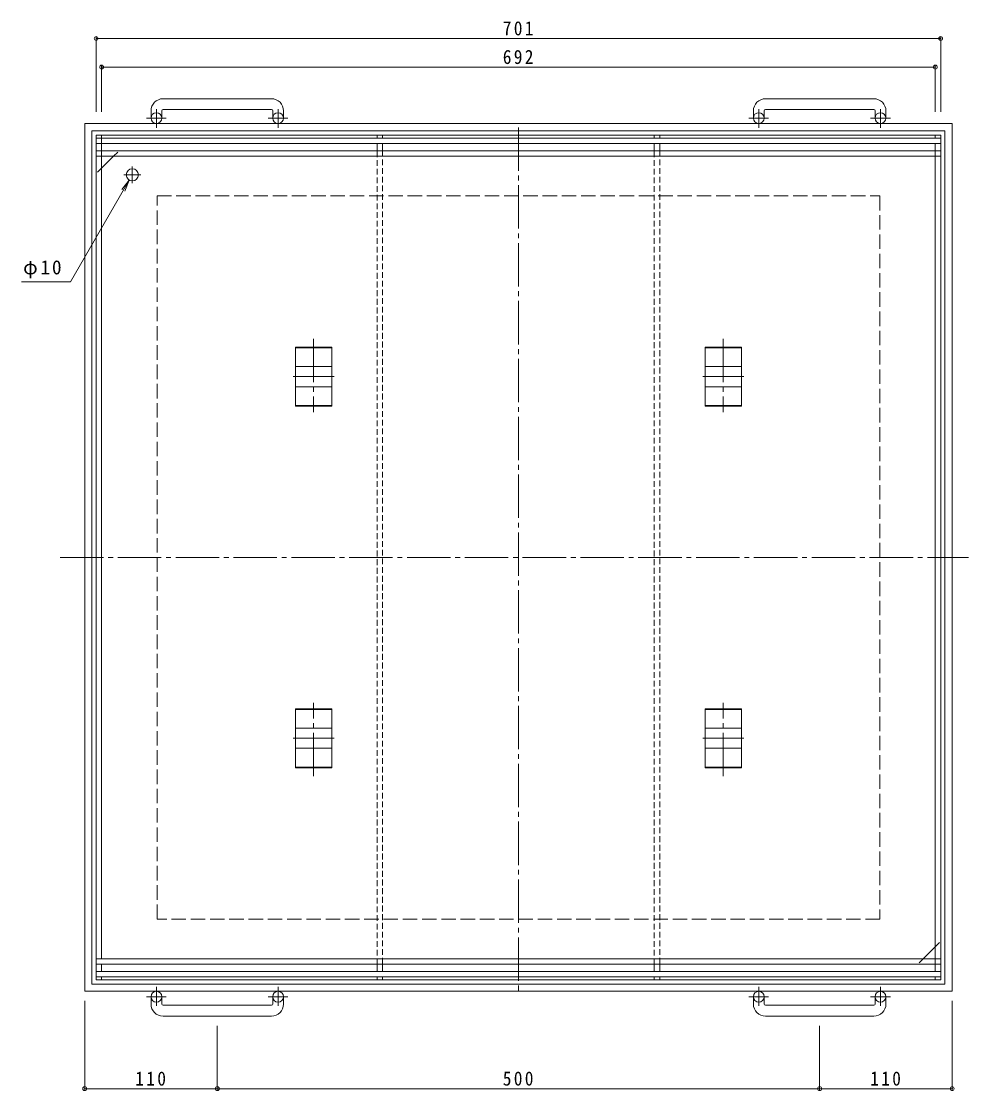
# Model space of a CAD drawing. Units: millimetres at full size, sheet at 1:4. Extents: x -1001 to 1124, y -778 to 761.
# Drawn here: x -1001 to -215, y -395 to 492 of the extents above; entities that cross this region are included whole.
import ezdxf

# ---------------------------------------------------------------- set-up
doc = ezdxf.new("R2010")
doc.units = ezdxf.units.MM
doc.header["$LTSCALE"] = 4
doc.header["$PDMODE"] = 32
doc.header["$PDSIZE"] = 3.2
for name, pattern in [('CHAIN1', [8, 5, -1, 1, -1]), ('CHAIN2', [12, 9, -1, 1, -1]), ('DASHED1', [1.8, 1.2, -0.6]), ('DASHED3', [4, 3, -1])]:
    doc.linetypes.add(name, pattern=pattern)
for name, color, linetype, lineweight in [('0-0_通り芯', 7, 'CHAIN2', 9), ('0-1_躯体', 2, 'DASHED3', 9), ('0-2_仕上', 7, 'Continuous', 9), ('0-3_建具', 4, 'Continuous', 9), ('0-4_その他', 7, 'Continuous', 9)]:
    doc.layers.add(name, color=color, linetype=linetype, lineweight=lineweight)
doc.styles.add('ＭＳ ゴシック', font='')
doc.styles.get('ＭＳ ゴシック').set_extended_font_data('MS Gothic')

msp = doc.modelspace()

# ---------------------------------------------------------------- linework, layer by layer
at = {"layer": '0-0_通り芯'}
for p, q in [((-902.032, 364.532), (-916.032, 364.532)), ((-909.032, 371.532), (-909.032, 357.532))]:
    msp.add_line(p, q, dxfattribs=at)
at = {"layer": '0-1_躯体'}
for p, q in [((-288.532, 347.032), (-288.532, -252.968)), ((-288.532, -252.968), (-888.532, -252.968))]:
    msp.add_line(p, q, dxfattribs=at)
msp.add_lwpolyline([(-888.532, -252.968), (-888.532, 347.032), (-288.532, 347.032)], dxfattribs=at)
at = {"layer": '0-2_仕上', "linetype": 'CHAIN2'}
for p, q in [((-588.532, 403.832), (-588.532, -312.791)), ((-758.532, 228.554), (-758.532, 167.525)), ((-418.532, 228.554), (-418.532, 167.525)), ((-741.532, 197.032), (-775.532, 197.032)), ((-401.532, 197.032), (-435.532, 197.032)), ((-969.046, 47.032), (-214.885, 47.032)), ((-758.532, -134.49), (-758.532, -73.461)), ((-418.532, -134.49), (-418.532, -73.461)), ((-741.532, -102.968), (-775.532, -102.968)), ((-401.532, -102.968), (-435.532, -102.968))]:
    msp.add_line(p, q, dxfattribs=at)
at = {"layer": '0-2_仕上', "color": 2}
for p, q in [((-238.032, 397.532), (-939.032, 397.532)), ((-934.532, 384.532), (-934.532, 390.532)), ((-705.782, 384.532), (-705.782, 390.532)), ((-701.281, 384.532), (-701.281, 390.532)), ((-475.782, 384.532), (-475.782, 390.532)), ((-471.281, 384.532), (-471.281, 390.532)), ((-242.532, 390.532), (-242.532, 384.532)), ((-934.532, 380.032), (-934.532, 370.782)), ((-242.532, -277.468), (-242.532, -285.968)), ((-934.532, -290.468), (-934.532, -296.468)), ((-705.782, -290.468), (-705.782, -296.468)), ((-701.281, -290.468), (-701.281, -296.468)), ((-475.782, -290.468), (-475.782, -296.468)), ((-471.281, -290.468), (-471.281, -296.468)), ((-242.532, -296.468), (-242.532, -290.468)), ((-238.032, -303.468), (-939.032, -303.468))]:
    msp.add_line(p, q, dxfattribs=at)
at = {"layer": '0-2_仕上'}
for p, q in [((-939.032, -303.468), (-939.032, 397.532)), ((-939.032, 397.532), (-934.532, 397.532)), ((-238.032, 395.032), (-939.032, 395.032)), ((-238.032, 390.532), (-939.032, 390.532)), ((-934.532, 397.532), (-934.532, 395.032)), ((-934.532, 390.532), (-934.532, 384.532)), ((-705.782, 384.532), (-705.782, 390.532)), ((-701.282, 395.032), (-701.282, 397.532)), ((-701.282, 384.532), (-701.282, 390.532)), ((-475.782, 384.532), (-475.782, 390.532)), ((-471.282, 395.032), (-471.282, 397.532)), ((-471.282, 384.532), (-471.282, 390.532)), ((-242.532, 397.532), (-242.532, 395.032)), ((-238.032, 397.532), (-242.532, 397.532)), ((-242.532, 390.532), (-242.532, 384.532)), ((-238.032, -303.468), (-238.032, 397.532)), ((-238.032, 384.532), (-939.032, 384.532)), ((-238.032, 380.032), (-939.032, 380.032)), ((-924.532, 380.032), (-934.532, 370.032)), ((-934.532, 380.032), (-934.532, -285.968)), ((-242.532, -285.968), (-242.532, 380.032)), ((-252.532, -285.968), (-242.532, -275.968)), ((-238.032, -285.968), (-939.032, -285.968)), ((-238.032, -290.468), (-939.032, -290.468)), ((-934.532, -296.468), (-934.532, -290.468)), ((-705.782, -290.468), (-705.782, -296.468)), ((-701.282, -290.468), (-701.282, -296.468)), ((-475.782, -290.468), (-475.782, -296.468)), ((-471.282, -290.468), (-471.282, -296.468)), ((-242.532, -296.468), (-242.532, -290.468)), ((-238.032, -296.468), (-939.032, -296.468)), ((-238.032, -300.968), (-939.032, -300.968)), ((-934.532, -303.468), (-934.532, -300.968)), ((-701.282, -300.968), (-701.282, -303.468)), ((-471.282, -300.968), (-471.282, -303.468)), ((-242.532, -303.468), (-242.532, -300.968)), ((-939.032, -303.468), (-934.532, -303.468)), ((-238.032, -303.468), (-242.532, -303.468))]:
    msp.add_line(p, q, dxfattribs=at)
at = {"layer": '0-2_仕上', "color": 2, "linetype": 'DASHED1'}
for p, q in [((-934.532, 390.532), (-934.532, 395.032)), ((-934.532, 384.532), (-934.532, 380.032)), ((-705.782, -290.468), (-705.782, 384.532)), ((-701.281, 384.532), (-701.281, -290.468)), ((-475.782, -290.468), (-475.782, 384.532)), ((-471.281, 384.532), (-471.281, -290.468)), ((-242.532, 384.532), (-242.532, 380.032)), ((-242.532, -285.968), (-242.532, -290.468))]:
    msp.add_line(p, q, dxfattribs=at)
at = {"layer": '0-2_仕上', "linetype": 'DASHED1'}
for p, q in [((-924.532, 380.032), (-920.031, 384.532)), ((-934.532, 370.032), (-939.032, 365.532)), ((-242.532, -275.968), (-238.032, -271.469)), ((-252.532, -285.968), (-257.032, -290.468))]:
    msp.add_line(p, q, dxfattribs=at)
at = {"layer": '0-2_仕上', "color": 3}
for p, q in [((-773.532, 221.486), (-773.532, 172.577)), ((-773.532, 221.486), (-743.532, 221.486)), ((-773.532, 220.986), (-743.532, 220.986)), ((-743.532, 172.577), (-743.532, 221.486)), ((-433.532, 172.577), (-433.532, 221.486)), ((-403.532, 221.486), (-433.532, 221.486)), ((-403.532, 220.986), (-433.532, 220.986)), ((-403.532, 221.486), (-403.532, 172.577)), ((-773.532, 205.398), (-743.532, 205.398)), ((-403.532, 205.398), (-433.532, 205.398)), ((-773.532, 188.666), (-743.532, 188.666)), ((-403.532, 188.666), (-433.532, 188.666)), ((-773.532, 173.077), (-743.532, 173.077)), ((-773.532, 172.577), (-743.532, 172.577)), ((-403.532, 173.077), (-433.532, 173.077)), ((-403.532, 172.577), (-433.532, 172.577)), ((-773.532, -127.423), (-773.532, -78.514)), ((-773.532, -78.514), (-743.532, -78.514)), ((-773.532, -79.014), (-743.532, -79.014)), ((-743.532, -78.514), (-743.532, -127.423)), ((-433.532, -78.514), (-433.532, -127.423)), ((-403.532, -78.514), (-433.532, -78.514)), ((-403.532, -79.014), (-433.532, -79.014)), ((-403.532, -127.423), (-403.532, -78.514)), ((-773.532, -94.602), (-743.532, -94.602)), ((-403.532, -94.602), (-433.532, -94.602)), ((-773.532, -111.334), (-743.532, -111.334)), ((-403.532, -111.334), (-433.532, -111.334)), ((-773.532, -126.923), (-743.532, -126.923)), ((-773.532, -127.423), (-743.532, -127.423)), ((-403.532, -126.923), (-433.532, -126.923)), ((-403.532, -127.423), (-433.532, -127.423))]:
    msp.add_line(p, q, dxfattribs=at)
at = {"layer": '0-2_仕上'}
for points in [[(-705.782, 395.032), (-705.782, 397.532), (-701.282, 397.532)], [(-475.782, 395.032), (-475.782, 397.532), (-471.282, 397.532)], [(-705.782, -300.968), (-705.782, -303.468), (-701.282, -303.468)], [(-475.782, -300.968), (-475.782, -303.468), (-471.282, -303.468)]]:
    msp.add_lwpolyline(points, dxfattribs=at)
msp.add_circle((-909.032, 364.532), 5, dxfattribs=at)
at = {"layer": '0-3_建具'}
for p, q in [((-793.532, 427.632), (-883.531, 427.632)), ((-293.532, 427.632), (-383.531, 427.632)), ((-893.531, 417.632), (-893.531, 411.532)), ((-884.532, 417.632), (-884.532, 411.532)), ((-883.531, 418.632), (-793.531, 418.632)), ((-792.532, 417.632), (-792.532, 411.532)), ((-783.532, 417.632), (-783.532, 411.532)), ((-393.531, 417.632), (-393.531, 411.532)), ((-384.532, 417.632), (-384.532, 411.532)), ((-383.531, 418.632), (-293.531, 418.632)), ((-292.532, 417.632), (-292.532, 411.532)), ((-283.532, 417.632), (-283.532, 411.532)), ((-948.532, 407.032), (-228.532, 407.032)), ((-948.532, -312.968), (-948.532, 407.032)), ((-942.532, 401.032), (-234.532, 401.032)), ((-942.532, -306.968), (-942.532, 401.032)), ((-234.532, 401.032), (-234.532, -306.968)), ((-228.532, 407.032), (-228.532, -312.968)), ((-234.532, -306.968), (-942.532, -306.968)), ((-228.532, -312.968), (-948.532, -312.968)), ((-893.531, -323.568), (-893.531, -317.468)), ((-884.532, -323.568), (-884.532, -317.468)), ((-792.532, -323.568), (-792.532, -317.468)), ((-783.532, -323.568), (-783.532, -317.468)), ((-393.531, -323.568), (-393.531, -317.468)), ((-384.532, -323.568), (-384.532, -317.468)), ((-292.532, -323.568), (-292.532, -317.468)), ((-283.532, -323.568), (-283.532, -317.468)), ((-883.531, -324.568), (-793.531, -324.568)), ((-383.531, -324.568), (-293.531, -324.568)), ((-793.532, -333.568), (-883.531, -333.568)), ((-293.532, -333.568), (-383.531, -333.568))]:
    msp.add_line(p, q, dxfattribs=at)
at = {"layer": '0-3_建具', "linetype": 'CHAIN1'}
for p, q in [((-889.032, 403.425), (-889.032, 419.022)), ((-788.031, 403.425), (-788.031, 419.022)), ((-389.032, 403.425), (-389.032, 419.022)), ((-288.031, 403.425), (-288.031, 419.022)), ((-880.869, 411.532), (-897.276, 411.532)), ((-779.868, 411.532), (-796.276, 411.532)), ((-380.869, 411.532), (-397.276, 411.532)), ((-279.868, 411.532), (-296.276, 411.532)), ((-889.032, -309.361), (-889.032, -324.958)), ((-788.031, -309.361), (-788.031, -324.958)), ((-389.032, -309.361), (-389.032, -324.958)), ((-288.031, -309.361), (-288.031, -324.958)), ((-880.869, -317.468), (-897.276, -317.468)), ((-779.868, -317.468), (-796.276, -317.468)), ((-380.869, -317.468), (-397.276, -317.468)), ((-279.868, -317.468), (-296.276, -317.468))]:
    msp.add_line(p, q, dxfattribs=at)
at = {"layer": '0-3_建具'}
for centre in [(-889.032, 411.532), (-788.032, 411.532), (-389.032, 411.532), (-288.032, 411.532), (-889.032, -317.468), (-788.032, -317.468), (-389.032, -317.468), (-288.032, -317.468)]:
    msp.add_circle(centre, 4.5, dxfattribs=at)
for centre, radius, start, end in [((-883.531, 417.632), 10, 90, 180), ((-793.532, 417.632), 10, 0, 90), ((-383.531, 417.632), 10, 90, 180), ((-293.532, 417.632), 10, 0, 90), ((-883.531, 417.632), 1, 90, 180), ((-793.531, 417.632), 1, 0, 90), ((-383.531, 417.632), 1, 90, 180), ((-293.531, 417.632), 1, 0, 90), ((-883.531, -323.568), 10, 180, 270), ((-883.531, -323.568), 1, 180, 270), ((-793.532, -323.568), 10, 270, 0), ((-793.531, -323.568), 1, 270, 0), ((-383.531, -323.568), 10, 180, 270), ((-383.531, -323.568), 1, 180, 270), ((-293.532, -323.568), 10, 270, 0), ((-293.531, -323.568), 1, 270, 0)]:
    msp.add_arc(centre, radius, start, end, dxfattribs=at)
at = {"layer": '0-4_その他'}
for p, q in [((-939.032, 478.832), (-939.032, 416.751)), ((-939.032, 477.632), (-238.032, 477.632)), ((-238.032, 478.832), (-238.032, 416.751)), ((-934.532, 455.089), (-934.532, 416.751)), ((-934.532, 453.889), (-242.532, 453.889)), ((-242.532, 455.089), (-242.532, 416.751)), ((-960.311, 275.714), (-911.532, 360.202)), ((-911.532, 360.202), (-917.619, 352.268)), ((-911.532, 360.202), (-915.359, 350.963)), ((-1001.127, 275.714), (-960.311, 275.714)), ((-948.532, -394.944), (-948.532, -320.968)), ((-228.532, -394.944), (-228.532, -320.968)), ((-838.532, -394.944), (-838.532, -341.568)), ((-338.532, -394.944), (-338.532, -341.568)), ((-948.532, -393.744), (-838.532, -393.744)), ((-838.532, -393.744), (-338.532, -393.744)), ((-338.532, -393.744), (-228.532, -393.744))]:
    msp.add_line(p, q, dxfattribs=at)
for p in [(-939.032, 477.632), (-238.032, 477.632), (-934.532, 453.889), (-242.532, 453.889), (-948.532, -393.744), (-838.532, -393.744), (-338.532, -393.744), (-228.532, -393.744)]:
    msp.add_point(p, dxfattribs=at)

# ---------------------------------------------------------------- texts
at = {"layer": '0-4_その他', "color": 2, "char_height": 11.73, "attachment_point": 7, "style": 'ＭＳ ゴシック'}
for s, insert in [('\\T1.27;\\W0.9;701', (-601.532, 480.032)), ('\\T1.27;\\W0.9;692', (-601.532, 456.289)), ('\\T1.19;φ10', (-999.68, 278.722)), ('\\T1.27;\\W0.9;110', (-906.532, -391.344)), ('\\T1.27;\\W0.9;500', (-601.532, -391.344)), ('\\T1.27;\\W0.9;110', (-296.532, -391.344))]:
    msp.add_mtext(s, dxfattribs=dict(at, insert=insert))

doc.saveas('drawing.dxf')
